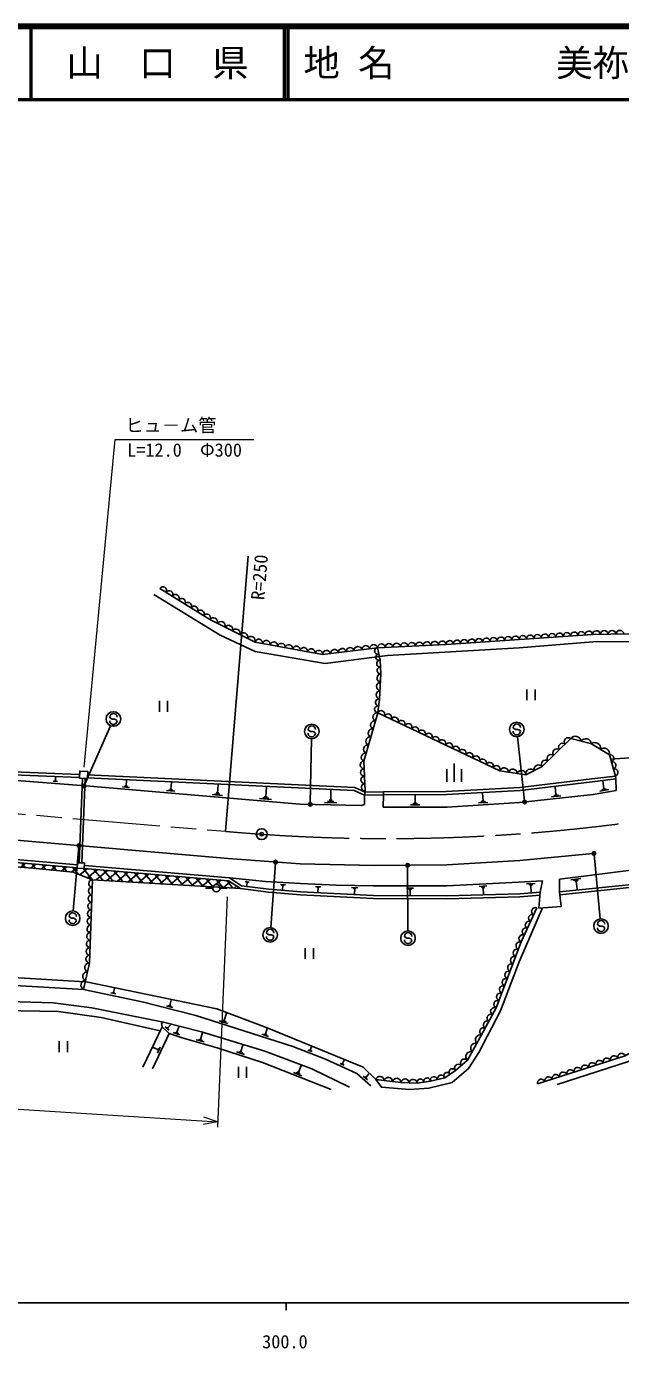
# Model space of a CAD drawing. Units: millimetres, scale not verified. Extents: x 40000 to 680000, y 20000 to 380000.
# Drawn here: x 332422 to 413845, y 198715 to 380000 of the extents above; entities that cross this region are included whole.
import ezdxf
from ezdxf.enums import TextEntityAlignment as Align

# ---------------------------------------------------------------- set-up
doc = ezdxf.new("R2010")
doc.units = ezdxf.units.MM
doc.header["$LTSCALE"] = 1000
doc.header["$PDMODE"] = 32
doc.header["$PDSIZE"] = 500
doc.linetypes.add('CHAIN', pattern=[18.5, 12, -1.5, 3.5, -1.5])
for name, color, linetype, lineweight in [('S-BGD', 7, 'Continuous', 25), ('S-BMK', 2, 'CHAIN', 13), ('S-BMK-SRVR', 3, 'Continuous', 25), ('S-STR-HTXT', 7, 'Continuous', 13), ('S-STR-STRC', 7, 'Continuous', 25), ('S-TTL', 2, 'Continuous', 140), ('S-TTL-BAND', 7, 'Continuous', 25), ('S-TTL-LINE', 7, 'Continuous', 50)]:
    doc.layers.add(name, color=color, linetype=linetype, lineweight=lineweight)
doc.layers.add('S-TTL-TXT', color=7, linetype='Continuous')
doc.styles.add('ＭＳ ゴシック', font='')
doc.styles.get('ＭＳ ゴシック').set_extended_font_data('MS Gothic')

msp = doc.modelspace()

# ---------------------------------------------------------------- hatches: boundary and pattern name
at = {"layer": 'S-BGD'}
h = msp.add_hatch(dxfattribs=at)
h.set_pattern_fill('USER', color=256, style=0, pattern_type=2)
h.set_pattern_definition([(40, (357979, 262022), (-642.788, 766.044), []), (130, (357979, 262022), (-766.044, -642.788), [])])
h.paths.add_polyline_path([(357979, 262022, -0.68968), (358914, 262009, -0.02255), (358927, 261966), (361777, 261796), (360097, 262858), (340339, 264549), (340338, 264528), (339395, 264567), (339398, 264638), (315124, 266771), (316531, 265859), (333290, 264566), (338820, 264027), (341481, 263001)])

# ---------------------------------------------------------------- linework, layer by layer
for p, q in [((359684, 269641), (362820, 307352)), ((401005, 289101), (401005, 287601)), ((402130, 289101), (402130, 287601)), ((350650, 287516), (350650, 286016)), ((351775, 287516), (351775, 286016)), ((416940, 279846), (412476, 279544)), ((320788, 277804), (339697, 277024)), ((320805, 278204), (339714, 277424)), ((390055, 276414), (390055, 278164)), ((391055, 276414), (391055, 278914)), ((392055, 276414), (392055, 278164)), ((336664, 276458), (336086, 276503)), ((336524, 276527), (336235, 276549)), ((336456, 276590), (336312, 276602)), ((336384, 276596), (336420, 277059)), ((340087, 276926), (339624, 265330)), ((340486, 276909), (340023, 265314)), ((346525, 275652), (345596, 275731)), ((346300, 275765), (345836, 275804)), ((346192, 275868), (345960, 275887)), ((346076, 275878), (346139, 276621)), ((352219, 275402), (352298, 276328)), ((358600, 274908), (358694, 276023)), ((365227, 274395), (365338, 275707)), ((404993, 274687), (404881, 275722)), ((411570, 275498), (411395, 276503)), ((413184, 276824), (413135, 277221)), ((413231, 275226), (413184, 276824)), ((352778, 275121), (351621, 275220)), ((352499, 275262), (351920, 275311)), ((352364, 275390), (352074, 275414)), ((359273, 274570), (357879, 274688)), ((358936, 274739), (358239, 274798)), ((358774, 274893), (358425, 274923)), ((366019, 273997), (364378, 274136)), ((365623, 274196), (364802, 274265)), ((365432, 274377), (365022, 274412)), ((374540, 273739), (373685, 273757)), ((374330, 273915), (373902, 273924)), ((374116, 273919), (374145, 275288)), ((381340, 274642), (378758, 274610)), ((378823, 275019), (381339, 275042)), ((385699, 273517), (385699, 274559)), ((395164, 273837), (394841, 273817)), ((395002, 273827), (394937, 274859)), ((405668, 274499), (404374, 274358)), ((405331, 274593), (404684, 274523)), ((405155, 274705), (404831, 274670)), ((412242, 275357), (410987, 275137)), ((411906, 275428), (411278, 275318)), ((411727, 275526), (411413, 275471)), ((374965, 273559), (373253, 273595)), ((386351, 273256), (385048, 273256)), ((386025, 273387), (385374, 273387)), ((385862, 273517), (385536, 273517)), ((395664, 273609), (394373, 273528)), ((395333, 273718), (394688, 273678)), ((329998, 268529), (350034, 266769)), ((309182, 267293), (339398, 264638)), ((309211, 267692), (339414, 265038)), ((350034, 266769), (360089, 265895)), ((400024, 265614), (410053, 266586)), ((360228, 263249), (340355, 264949)), ((360089, 265895), (369949, 265164)), ((369949, 265164), (380089, 264956)), ((380089, 264956), (390014, 265021)), ((390014, 265021), (400024, 265614)), ((360097, 262858), (340321, 264550)), ((405460, 263086), (405491, 261331)), ((407037, 262977), (408417, 263146)), ((407399, 262881), (408089, 262966)), ((356944, 261854), (357944, 261843)), ((358944, 261832), (359944, 261821)), ((362420, 262737), (362940, 262688)), ((362545, 262673), (362805, 262648)), ((362605, 262615), (362735, 262602)), ((362670, 262608), (362630, 262192)), ((367235, 262347), (367906, 262305)), ((367399, 262269), (367734, 262249)), ((367479, 262197), (367646, 262187)), ((367563, 262192), (367530, 261655)), ((372038, 262082), (372781, 262048)), ((372221, 261999), (372592, 261982)), ((372310, 261921), (372496, 261912)), ((372403, 261917), (372375, 261323)), ((376983, 261916), (377835, 261901)), ((377195, 261827), (377621, 261819)), ((377300, 261740), (377513, 261736)), ((377406, 261738), (377395, 261056)), ((384521, 261854), (385470, 261852)), ((384758, 261759), (385232, 261758)), ((384876, 261664), (385114, 261663)), ((384995, 261663), (384993, 260904)), ((394448, 262082), (395528, 262141)), ((394724, 261989), (395264, 262018)), ((394865, 261888), (395135, 261903)), ((395000, 261895), (395047, 261031)), ((400966, 262431), (402124, 262487)), ((401261, 262329), (401840, 262357)), ((401411, 262220), (401701, 262235)), ((401556, 262227), (401601, 261300)), ((403139, 262837), (402843, 261303)), ((407588, 262765), (407933, 262807)), ((407761, 262786), (407896, 261683)), ((370634, 253638), (370634, 252138)), ((371759, 253638), (371759, 252138)), ((344670, 247334), (343995, 247478)), ((344516, 247438), (344178, 247509)), ((344446, 247523), (344277, 247559)), ((344361, 247541), (344476, 248081)), ((352474, 245492), (351605, 245715)), ((352279, 245634), (351845, 245746)), ((352193, 245749), (351976, 245805)), ((352084, 245777), (352263, 246472)), ((351793, 242702), (352172, 243125)), ((360039, 243279), (358825, 243666)), ((359774, 243497), (359167, 243691)), ((359661, 243667), (359358, 243764)), ((359510, 243715), (359820, 244687)), ((351003, 242816), (348392, 237291)), ((351994, 241929), (349714, 237082)), ((351963, 242360), (351434, 242833)), ((351878, 242531), (351614, 242768)), ((351859, 242643), (351727, 242761)), ((353443, 241736), (352518, 242063)), ((353245, 241910), (352782, 242073)), ((353162, 242043), (352930, 242125)), ((353046, 242084), (353307, 242824)), ((356432, 241091), (356163, 241167)), ((356298, 241129), (356543, 241991)), ((365600, 241503), (364663, 241802)), ((365396, 241671), (364928, 241821)), ((365309, 241802), (365075, 241877)), ((365192, 241840), (365431, 242589)), ((336917, 240873), (336917, 239373)), ((338042, 240873), (338042, 239373)), ((350423, 239708), (349787, 240008)), ((350470, 239808), (350376, 239609)), ((350770, 240031), (350395, 239235)), ((350596, 239870), (350409, 239472)), ((356775, 240761), (355698, 241067)), ((356536, 240945), (355998, 241098)), ((362291, 239049), (361210, 239399)), ((362056, 239244), (361515, 239419)), ((361956, 239396), (361685, 239484)), ((361820, 239440), (362100, 240305)), ((371562, 239434), (371006, 239648)), ((371444, 239543), (371166, 239650)), ((371396, 239626), (371257, 239679)), ((371326, 239652), (371497, 240097)), ((369685, 236587), (370050, 237516)), ((375976, 237559), (375399, 237823)), ((375858, 237682), (375569, 237814)), ((375812, 237773), (375668, 237839)), ((375740, 237806), (375951, 238268)), ((361478, 237352), (361478, 235852)), ((362603, 237352), (362603, 235852)), ((370174, 236126), (369013, 236583)), ((369929, 236357), (369349, 236585)), ((369830, 236530), (369540, 236644)), ((379154, 235572), (378592, 236064)), ((379062, 235751), (378781, 235997)), ((379041, 235869), (378901, 235992)), ((378971, 235930), (379364, 236380))]:
    msp.add_line(p, q, dxfattribs=at)
for points in [[(467757, 291282), (463985, 293516), (459658, 295081), (455543, 295881), (451172, 296362), (446564, 296745), (440046, 296974), (429982, 296870), (420011, 296791), (417531, 296757), (409995, 296635), (389930, 295252), (380552, 294805), (373014, 293863), (363755, 295585), (357560, 298663), (350700, 302941)], [(349871, 302106), (358949, 296550), (363774, 294307), (373373, 292637), (381903, 293733), (399953, 294802), (410047, 295618), (430171, 295813), (439992, 295735), (450165, 295422), (456099, 294757), (461263, 293400), (464735, 290568)], [(380552, 294805), (380900, 293101), (381004, 291240), (380830, 287762), (380569, 285901), (378647, 279259), (378844, 275151)], [(413135, 277221), (412312, 280123), (409860, 281636), (407026, 282349), (403120, 278506), (400859, 277393), (397294, 277932), (380569, 285901)], [(320295, 277718), (320480, 277416), (341106, 275811), (369903, 273366), (378302, 273188), (378772, 273292)], [(340803, 277375), (377443, 275632), (378823, 275019)], [(340786, 276975), (377350, 275236), (378758, 274610)], [(381339, 275042), (389964, 275076), (400032, 275650), (409918, 276824), (413135, 277221)], [(381340, 274642), (389976, 274676), (400067, 275252), (409966, 276427), (413184, 276824)], [(378772, 273292), (378758, 274610), (378844, 275151)], [(381330, 272956), (390068, 272956), (400006, 273582), (410101, 274678), (413231, 275226)], [(381330, 272956), (381340, 274642), (381339, 275042)], [(405460, 263086), (409921, 263633), (419911, 264885), (429927, 266633), (440100, 268798), (449986, 271302), (455985, 273050)], [(315124, 266771), (316531, 265859), (333290, 264566), (338820, 264027), (341481, 263001), (361777, 261796)], [(405491, 261331), (416284, 262456), (425727, 263891), (438223, 266477)], [(405533, 260934), (416335, 262059), (425797, 263497), (438332, 266091)], [(341481, 263001), (341042, 251608), (340262, 247965)], [(360228, 263249), (365190, 262773), (369989, 262478), (374858, 262252), (379971, 262165), (390022, 262142), (399922, 262681), (403139, 262837)], [(360228, 263249), (361915, 262182), (365628, 261713), (370027, 261347), (380000, 260817), (390017, 260791), (400024, 261069), (402843, 261303)], [(360097, 262858), (361777, 261796), (365586, 261315), (370000, 260948), (379989, 260417), (390022, 260391), (400046, 260670), (402809, 260899)], [(457377, 259817), (450517, 260547), (444726, 261695), (438805, 260773), (434325, 257037), (429421, 250881), (426787, 247933), (421961, 243369), (414475, 238856), (402477, 234996)], [(405491, 261331), (405533, 260934), (405699, 259345), (402657, 259101), (402843, 261303)], [(310286, 259473), (311236, 257659), (313648, 254413), (315604, 252381), (317378, 250973), (319256, 250243), (322212, 249547), (325985, 248956), (330072, 248521), (340262, 247965)], [(466204, 245913), (458952, 250999), (456553, 254208), (455457, 256999), (455196, 258981), (444684, 260859), (439344, 259835), (435014, 256158), (427671, 247322), (422819, 242626), (414935, 238088), (405154, 234919)], [(403160, 259141), (399949, 251721), (397387, 245008), (394426, 239310), (393017, 237111), (390774, 235181), (387575, 234433), (384931, 234224), (381071, 234537), (380301, 235599)], [(402381, 259133), (400209, 254484), (396792, 245433), (394803, 241729), (392847, 238260), (391204, 236851), (389743, 235834), (387787, 235390), (385987, 235103), (383744, 235208), (380301, 235599)], [(340482, 248993), (331396, 249547), (325292, 250043), (320049, 251086), (318024, 252101), (317563, 252445)], [(380301, 235599), (378569, 237301), (365423, 242700), (358510, 245283), (340591, 248987), (340482, 248993)], [(351185, 243468), (341389, 245433), (336094, 246112), (329957, 246320), (323228, 246607), (322903, 246201), (322042, 240203)], [(340262, 247965), (348279, 246260), (355652, 244365), (368937, 240122), (373415, 238400), (377710, 236435), (379640, 234749)], [(323086, 240177), (323686, 244899), (323917, 245154), (336829, 244928), (342646, 244119), (350754, 242289)], [(351185, 243468), (350948, 243290), (351003, 242816)], [(351185, 243468), (356402, 242138), (365088, 239504), (371557, 237052), (376696, 234574)], [(374192, 234222), (364775, 237930), (358541, 239947), (353768, 241303), (351994, 241929), (351003, 242816)]]:
    msp.add_lwpolyline(points, dxfattribs=at)
for points in [[(339693, 276943), (340783, 276896), (340824, 277857), (339734, 277903)], [(339427, 265338), (340370, 265300), (340338, 264528), (339395, 264567)]]:
    msp.add_lwpolyline(points, close=True, dxfattribs=at)
msp.add_circle((358444, 261838), 500, dxfattribs=at)
for centre, radius, start, end in [((351125, 302669), 505, 328.65601, 147.45079), ((351983, 302134), 505, 328.65601, 147.45079), ((352840, 301599), 505, 328.65601, 147.45079), ((353698, 301065), 505, 328.65601, 147.45079), ((354556, 300530), 505, 328.65601, 147.45079), ((355413, 299995), 505, 328.65601, 147.45079), ((356271, 299460), 505, 328.65601, 147.45079), ((357128, 298926), 505, 328.65601, 147.45079), ((358039, 298333), 582, 341.70503, 145.45473), ((359072, 297820), 582, 341.70503, 145.45473), ((360104, 297307), 582, 341.70503, 145.45473), ((361137, 296794), 582, 341.70503, 145.45473), ((362169, 296281), 582, 341.70503, 145.45473), ((363202, 295768), 582, 341.70503, 145.45473), ((364265, 295466), 524, 352.07142, 166.86472), ((365294, 295275), 524, 352.07142, 166.86472), ((366322, 295083), 524, 352.07142, 166.86472), ((385242, 295007), 522, 5.1535, 180.31197), ((386284, 295056), 522, 5.1535, 180.31197), ((387326, 295106), 522, 5.1535, 180.31197), ((388368, 295156), 522, 5.1535, 180.31197), ((389410, 295206), 522, 5.1535, 180.31197), ((390432, 295284), 503, 4.2634, 183.61931), ((391435, 295353), 503, 4.2634, 183.61931), ((392438, 295422), 503, 4.2634, 183.61931), ((393442, 295492), 503, 4.2634, 183.61931), ((394445, 295561), 503, 4.2634, 183.61931), ((395448, 295630), 503, 4.2634, 183.61931), ((396451, 295699), 503, 4.2634, 183.61931), ((397455, 295768), 503, 4.2634, 183.61931), ((398458, 295837), 503, 4.2634, 183.61931), ((399461, 295906), 503, 4.2634, 183.61931), ((400464, 295975), 503, 4.2634, 183.61931), ((401468, 296044), 503, 4.2634, 183.61931), ((402471, 296114), 503, 4.2634, 183.61931), ((403474, 296183), 503, 4.2634, 183.61931), ((404477, 296252), 503, 4.2634, 183.61931), ((405481, 296321), 503, 4.2634, 183.61931), ((406484, 296390), 503, 4.2634, 183.61931), ((407487, 296459), 503, 4.2634, 183.61931), ((408490, 296528), 503, 4.2634, 183.61931), ((409494, 296597), 503, 4.2634, 183.61931), ((410534, 296604), 540, 5.16152, 176.7003), ((411611, 296621), 540, 5.16152, 176.7003), ((412687, 296639), 540, 5.16152, 176.7003), ((413764, 296656), 540, 5.16152, 176.7003), ((367351, 294892), 524, 352.07142, 166.86472), ((368380, 294701), 524, 352.07142, 166.86472), ((369409, 294510), 524, 352.07142, 166.86472), ((370438, 294318), 524, 352.07142, 166.86472), ((371467, 294127), 524, 352.07142, 166.86472), ((372496, 293936), 524, 352.07142, 166.86472), ((373558, 293887), 544, 11.79688, 182.44042), ((374635, 294021), 544, 11.79688, 182.44042), ((375712, 294156), 544, 11.79688, 182.44042), ((376789, 294290), 544, 11.79688, 182.44042), ((377866, 294425), 544, 11.79688, 182.44042), ((378942, 294559), 544, 11.79688, 182.44042), ((380019, 294693), 544, 11.79688, 182.44042), ((380579, 294367), 439, 93.55784, 289.5114), ((380753, 293514), 439, 93.55784, 289.5114), ((381074, 294808), 522, 5.1535, 180.31197), ((382116, 294857), 522, 5.1535, 180.31197), ((383158, 294907), 522, 5.1535, 180.31197), ((384200, 294957), 522, 5.1535, 180.31197), ((380893, 292634), 467, 89.16521, 277.25376), ((380945, 291703), 467, 89.16521, 277.25376), ((381004, 289497), 587, 95.64651, 258.62868), ((381062, 290656), 587, 95.64651, 258.62868), ((380946, 288337), 587, 95.64651, 258.62868), ((380606, 286371), 471, 78.44218, 265.5976), ((380736, 287301), 471, 78.44218, 265.5976), ((380168, 284218), 582, 81.964, 245.74611), ((380488, 285325), 582, 81.964, 245.74611), ((381028, 285667), 515, 336.17321, 152.8694), ((381957, 285224), 515, 336.17321, 152.8694), ((382886, 284781), 515, 336.17321, 152.8694), ((383815, 284338), 515, 336.17321, 152.8694), ((379847, 283111), 582, 81.964, 245.74611), ((384744, 283896), 515, 336.17321, 152.8694), ((385673, 283453), 515, 336.17321, 152.8694), ((386603, 283010), 515, 336.17321, 152.8694), ((387532, 282567), 515, 336.17321, 152.8694), ((379206, 280897), 582, 81.964, 245.74611), ((379527, 282004), 582, 81.964, 245.74611), ((388461, 282125), 515, 336.17321, 152.8694), ((389390, 281682), 515, 336.17321, 152.8694), ((390319, 281239), 515, 336.17321, 152.8694), ((391248, 280796), 515, 336.17321, 152.8694), ((405889, 281160), 550, 49.77509, 219.29277), ((406670, 281928), 550, 49.77509, 219.29277), ((407665, 281895), 784, 7.1146, 144.64756), ((409082, 281539), 784, 7.1146, 144.64756), ((410332, 281029), 769, 348.78897, 127.86009), ((411558, 280272), 769, 348.78897, 127.86009), ((378685, 278746), 514, 94.33553, 271.15806), ((378886, 279789), 582, 81.964, 245.74611), ((392178, 280354), 515, 336.17321, 152.8694), ((393107, 279911), 515, 336.17321, 152.8694), ((394036, 279468), 515, 336.17321, 152.8694), ((394965, 279025), 515, 336.17321, 152.8694), ((403546, 278854), 550, 49.77509, 219.29277), ((404327, 279623), 550, 49.77509, 219.29277), ((405108, 280391), 550, 49.77509, 219.29277), ((412447, 279638), 503, 286.14542, 105.5296), ((378735, 277719), 514, 94.33553, 271.15806), ((395894, 278582), 515, 336.17321, 152.8694), ((396823, 278140), 515, 336.17321, 152.8694), ((397872, 277732), 611, 1.87345, 160.92837), ((399060, 277552), 611, 1.87345, 160.92837), ((400248, 277373), 611, 1.87345, 160.92837), ((401489, 277539), 647, 39.33057, 193.09219), ((402619, 278096), 647, 39.33057, 193.09219), ((412721, 278671), 503, 286.14542, 105.5296), ((412996, 277704), 503, 286.14542, 105.5296), ((378784, 276692), 514, 94.33553, 271.15806), ((378833, 275665), 514, 94.33553, 271.15806), ((341479, 262483), 519, 89.85069, 265.73698), ((341439, 261447), 519, 89.85069, 265.73698), ((341360, 259375), 519, 89.85069, 265.73698), ((341399, 260411), 519, 89.85069, 265.73698), ((341280, 257304), 519, 89.85069, 265.73698), ((341320, 258340), 519, 89.85069, 265.73698), ((401742, 257733), 513, 66.45363, 243.47739), ((402176, 258663), 513, 66.45363, 243.47739), ((341200, 255232), 519, 89.85069, 265.73698), ((341240, 256268), 519, 89.85069, 265.73698), ((400873, 255873), 513, 66.45363, 243.47739), ((401307, 256803), 513, 66.45363, 243.47739), ((341160, 254196), 519, 89.85069, 265.73698), ((400056, 253967), 539, 73.45563, 245.17916), ((400439, 254943), 513, 66.45363, 243.47739), ((341080, 252125), 519, 89.85069, 265.73698), ((341120, 253161), 519, 89.85069, 265.73698), ((399297, 251956), 539, 73.45563, 245.17916), ((399676, 252962), 539, 73.45563, 245.17916), ((340784, 249758), 636, 90.23544, 245.60618), ((341044, 250972), 636, 90.23544, 245.60618), ((398537, 249944), 539, 73.45563, 245.17916), ((398917, 250950), 539, 73.45563, 245.17916), ((340525, 248543), 636, 90.23544, 245.60618), ((397778, 247933), 539, 73.45563, 245.17916), ((398158, 248939), 539, 73.45563, 245.17916), ((397398, 246927), 539, 73.45563, 245.17916), ((396567, 244957), 526, 64.61638, 238.91453), ((397019, 245922), 539, 73.45563, 245.17916), ((395572, 243105), 526, 64.61638, 238.91453), ((396070, 244031), 526, 64.61638, 238.91453), ((394643, 241057), 691, 76.60334, 224.55851), ((395075, 242179), 526, 64.61638, 238.91453), ((393339, 238744), 691, 76.60334, 224.55851), ((393991, 239900), 691, 76.60334, 224.55851), ((391643, 237171), 543, 45.12137, 216.08122), ((392464, 237875), 543, 45.12137, 216.08122), ((408984, 237062), 526, 20.64938, 195.02065), ((409984, 237384), 526, 20.64938, 195.02065), ((410983, 237705), 526, 20.64938, 195.02065), ((411983, 238027), 526, 20.64938, 195.02065), ((412983, 238349), 526, 20.64938, 195.02065), ((413983, 238671), 526, 20.64938, 195.02065), ((380865, 235451), 584, 1.74902, 165.28483), ((382013, 235320), 584, 1.74902, 165.28483), ((383161, 235190), 584, 1.74902, 165.28483), ((384302, 235116), 565, 3.9599, 170.7141), ((386430, 235217), 458, 3.74144, 194.37433), ((387330, 235360), 458, 3.74144, 194.37433), ((388276, 235500), 502, 12.94088, 192.6016), ((389254, 235721), 502, 12.94088, 192.6016), ((390079, 236131), 448, 28.19371, 221.5152), ((390809, 236639), 448, 28.19371, 221.5152), ((403984, 235454), 526, 20.64938, 195.02065), ((404984, 235775), 526, 20.64938, 195.02065), ((405984, 236097), 526, 20.64938, 195.02065), ((406984, 236419), 526, 20.64938, 195.02065), ((407984, 236740), 526, 20.64938, 195.02065), ((385423, 235064), 565, 3.9599, 170.7141), ((402984, 235132), 526, 20.64938, 195.02065)]:
    msp.add_arc(centre, radius, start, end, dxfattribs=at)
at = {"layer": 'S-BMK'}
msp.add_line((265023, 277660), (359684, 269641), dxfattribs=at)
for start, end in [(266.0411, 289.30318), (264.89516, 266.0411)]:
    msp.add_arc((381928, 518649), 250000, start, end, dxfattribs=at)
at = {"layer": 'S-BMK-SRVR'}
msp.add_circle((364668, 269246), 750, dxfattribs=at)
msp.add_point((364668, 269246), dxfattribs=at)
at = {"layer": 'S-STR-HTXT'}
for p, q in [((340338, 278423), (344593, 323343)), ((344593, 323343), (363593, 323343)), ((359946, 260663), (358594, 229053)), ((249931, 236599), (358627, 229823)), ((358627, 229823), (356731, 230460)), ((358627, 229823), (356666, 229427))]:
    msp.add_line(p, q, dxfattribs=at)
at = {"layer": 'S-STR-STRC'}
for p, q in [((343939, 285174), (343840, 285292)), ((344184, 285035), (343939, 285174)), ((344485, 285033), (344184, 285035)), ((344730, 284921), (344485, 285033)), ((344836, 284785), (344730, 284921)), ((340388, 276009), (343934, 284118)), ((371125, 283474), (371025, 283592)), ((371370, 283335), (371125, 283474)), ((371671, 283333), (371370, 283335)), ((371916, 283221), (371671, 283333)), ((372022, 283085), (371916, 283221)), ((399229, 283740), (399130, 283858)), ((399474, 283601), (399229, 283740)), ((399775, 283599), (399474, 283601)), ((400020, 283487), (399775, 283599)), ((400126, 283350), (400020, 283487)), ((371311, 273486), (371499, 282334)), ((400687, 273807), (399733, 282606)), ((339621, 267533), (338846, 258717)), ((366547, 265266), (365893, 256440)), ((384654, 264836), (384712, 255986)), ((410216, 266451), (411070, 257642)), ((338363, 257861), (338264, 257979)), ((338608, 257722), (338363, 257861)), ((338909, 257720), (338608, 257722)), ((339154, 257608), (338909, 257720)), ((339260, 257472), (339154, 257608)), ((365424, 255583), (365325, 255701)), ((410771, 256787), (410671, 256905)), ((411016, 256648), (410771, 256787)), ((411316, 256646), (411016, 256648)), ((411562, 256534), (411316, 256646)), ((411667, 256398), (411562, 256534)), ((365669, 255444), (365424, 255583)), ((365970, 255442), (365669, 255444)), ((366215, 255330), (365970, 255442)), ((366321, 255194), (366215, 255330)), ((384323, 255126), (384224, 255245)), ((384568, 254987), (384323, 255126)), ((384869, 254985), (384568, 254987)), ((385114, 254873), (384869, 254985)), ((385220, 254737), (385114, 254873))]:
    msp.add_line(p, q, dxfattribs=at)
for centre, radius in [((344335, 285034), 1000), ((371520, 283334), 1000), ((399625, 283600), 1000), ((340327, 275872), 150), ((340327, 275872), 120), ((340327, 275872), 90), ((340327, 275872), 60), ((340327, 275872), 30), ((400704, 273658), 150), ((400704, 273658), 120), ((400704, 273658), 90), ((371308, 273336), 150), ((371308, 273336), 120), ((371308, 273336), 90), ((371308, 273336), 60), ((371308, 273336), 30), ((400704, 273658), 60), ((400704, 273658), 30), ((339634, 267683), 150), ((339634, 267683), 120), ((339634, 267683), 90), ((339634, 267683), 60), ((339634, 267683), 30), ((410202, 266600), 150), ((410202, 266600), 120), ((410202, 266600), 90), ((410202, 266600), 60), ((410202, 266600), 30), ((366558, 265416), 150), ((366558, 265416), 120), ((366558, 265416), 90), ((366558, 265416), 60), ((366558, 265416), 30), ((384653, 264986), 150), ((384653, 264986), 120), ((384653, 264986), 90), ((384653, 264986), 60), ((384653, 264986), 30), ((338758, 257721), 1000), ((411166, 256647), 1000), ((365819, 255443), 1000), ((384719, 254986), 1000)]:
    msp.add_circle(centre, radius, dxfattribs=at)
for centre, start, end in [((344336, 284789), 179.55488, 359.55488), ((344340, 285288), 359.55488, 179.55488), ((371522, 283089), 179.55488, 359.55488), ((371525, 283589), 359.55488, 179.55488), ((399626, 283354), 179.55488, 359.55488), ((399630, 283854), 359.55488, 179.55488), ((338760, 257476), 179.55488, 359.55488), ((338764, 257976), 359.55488, 179.55488), ((365825, 255698), 359.55488, 179.55488), ((384724, 255241), 359.55488, 179.55488), ((411167, 256402), 179.55488, 359.55488), ((411171, 256901), 359.55488, 179.55488), ((365821, 255198), 179.55488, 359.55488), ((384720, 254741), 179.55488, 359.55488)]:
    msp.add_arc(centre, 500, start, end, dxfattribs=at)
for p in [(340327, 275872), (400704, 273658), (371308, 273336), (339634, 267683), (410202, 266600), (366558, 265416), (384653, 264986)]:
    msp.add_point(p, dxfattribs=at)
at = {"layer": 'S-TTL'}
msp.add_line((680000, 380000), (40000, 380000), dxfattribs=at)
at = {"layer": 'S-TTL-BAND'}
for p, q in [((40000, 205000), (579000, 205000)), ((368000, 205000), (368000, 204000))]:
    msp.add_line(p, q, dxfattribs=at)
at = {"layer": 'S-TTL-LINE'}
for p, q in [((333000, 380000), (333000, 370000)), ((367750, 380000), (367750, 370000)), ((368250, 380000), (368250, 370000)), ((40000, 370000), (680000, 370000))]:
    msp.add_line(p, q, dxfattribs=at)

# ---------------------------------------------------------------- texts
at = {"layer": 'S-BGD', "style": 'ＭＳ ゴシック'}
msp.add_text('R=250', height=1833, rotation=85.247, dxfattribs=at).set_placement((365556, 301252), align=Align.BOTTOM_LEFT)
at = {"layer": 'S-STR-HTXT', "style": 'ＭＳ ゴシック'}
msp.add_text('ヒュ－ム管', height=1833, dxfattribs=at).set_placement((345968, 323843), align=Align.BOTTOM_LEFT)
msp.add_text('L=12.0\u3000Φ300', height=1833, dxfattribs=at).set_placement((354093, 322843), align=Align.TOP_CENTER)
at = {"layer": 'S-TTL-BAND', "style": 'ＭＳ ゴシック'}
msp.add_text('300.0', height=1833, dxfattribs=at).set_placement((367844, 198195), align=Align.BOTTOM_CENTER)
at = {"layer": 'S-TTL-TXT', "style": 'ＭＳ ゴシック'}
msp.add_text('山\u3000口\u3000県', height=3666, dxfattribs=at).set_placement((350375, 375000), align=Align.MIDDLE_CENTER)
for s, p in [('地 名', (370380, 375000)), ('美祢市秋芳町嘉万', (405024, 375000))]:
    msp.add_text(s, height=3666, dxfattribs=at).set_placement(p, align=Align.MIDDLE_LEFT)

doc.saveas('drawing.dxf')
